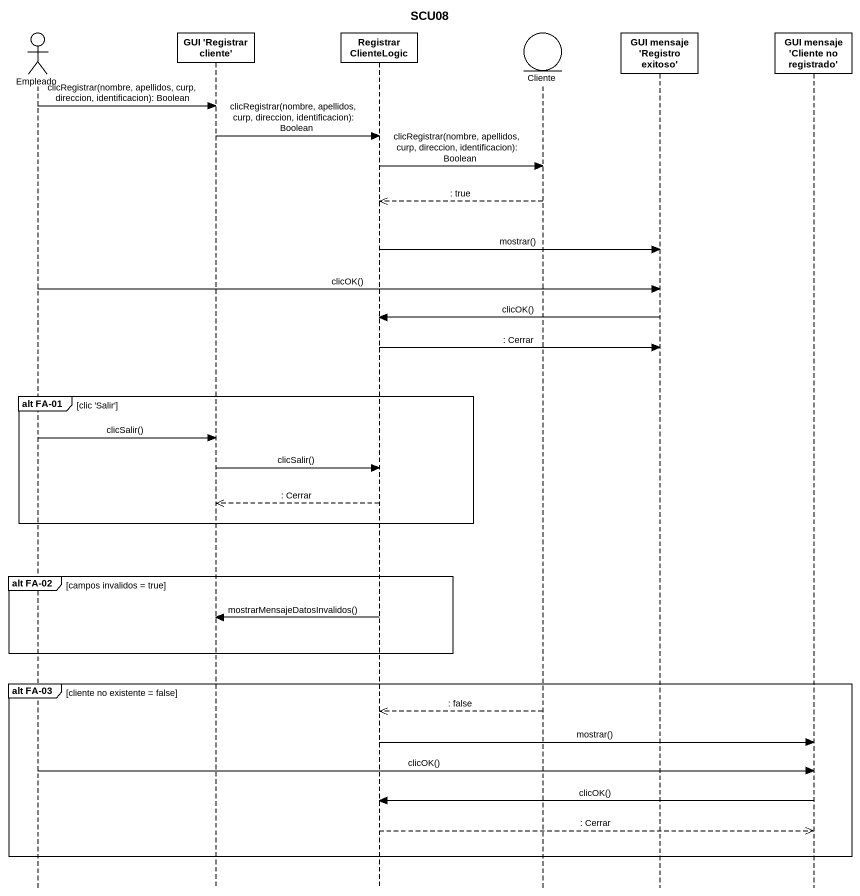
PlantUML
@startuml
title SCU08
hide footbox
actor Empleado
participant "GUI 'Registrar cliente'" as GUI_Registrar_cliente
participant RegistrarClienteLogic
entity Cliente
participant "GUI mensaje 'Registro exitoso'" as GUI_mensaje_Registro_exitoso
participant "GUI mensaje 'Cliente no registrado'" as GUI_mensaje_Cliente_no

Empleado -> GUI_Registrar_cliente : clicRegistrar(nombre, apellidos, curp, direccion, identificacion): Boolean
GUI_Registrar_cliente -> RegistrarClienteLogic : clicRegistrar(nombre, apellidos, curp, direccion, identificacion): Boolean
RegistrarClienteLogic -> Cliente : clicRegistrar(nombre, apellidos, curp, direccion, identificacion): Boolean
Cliente -->> RegistrarClienteLogic : : true
RegistrarClienteLogic -> GUI_mensaje_Registro_exitoso : mostrar()
Empleado -> GUI_mensaje_Registro_exitoso : clicOK()
GUI_mensaje_Registro_exitoso -> RegistrarClienteLogic : clicOK()
RegistrarClienteLogic -> GUI_mensaje_Registro_exitoso : : Cerrar
group alt FA-01 [clic 'Salir']
  Empleado -> GUI_Registrar_cliente : clicSalir()
  GUI_Registrar_cliente -> RegistrarClienteLogic : clicSalir()
  RegistrarClienteLogic -->> GUI_Registrar_cliente : : Cerrar
end
group alt FA-02 [campos invalidos = true]
  RegistrarClienteLogic -> GUI_Registrar_cliente : mostrarMensajeDatosInvalidos()
end
group alt FA-03 [cliente no existente = false]
  Cliente -->> RegistrarClienteLogic : : false
  RegistrarClienteLogic -> GUI_mensaje_Cliente_no : mostrar()
  Empleado -> GUI_mensaje_Cliente_no : clicOK()
  GUI_mensaje_Cliente_no -> RegistrarClienteLogic : clicOK()
  RegistrarClienteLogic -->> GUI_mensaje_Cliente_no : : Cerrar
end
@enduml
